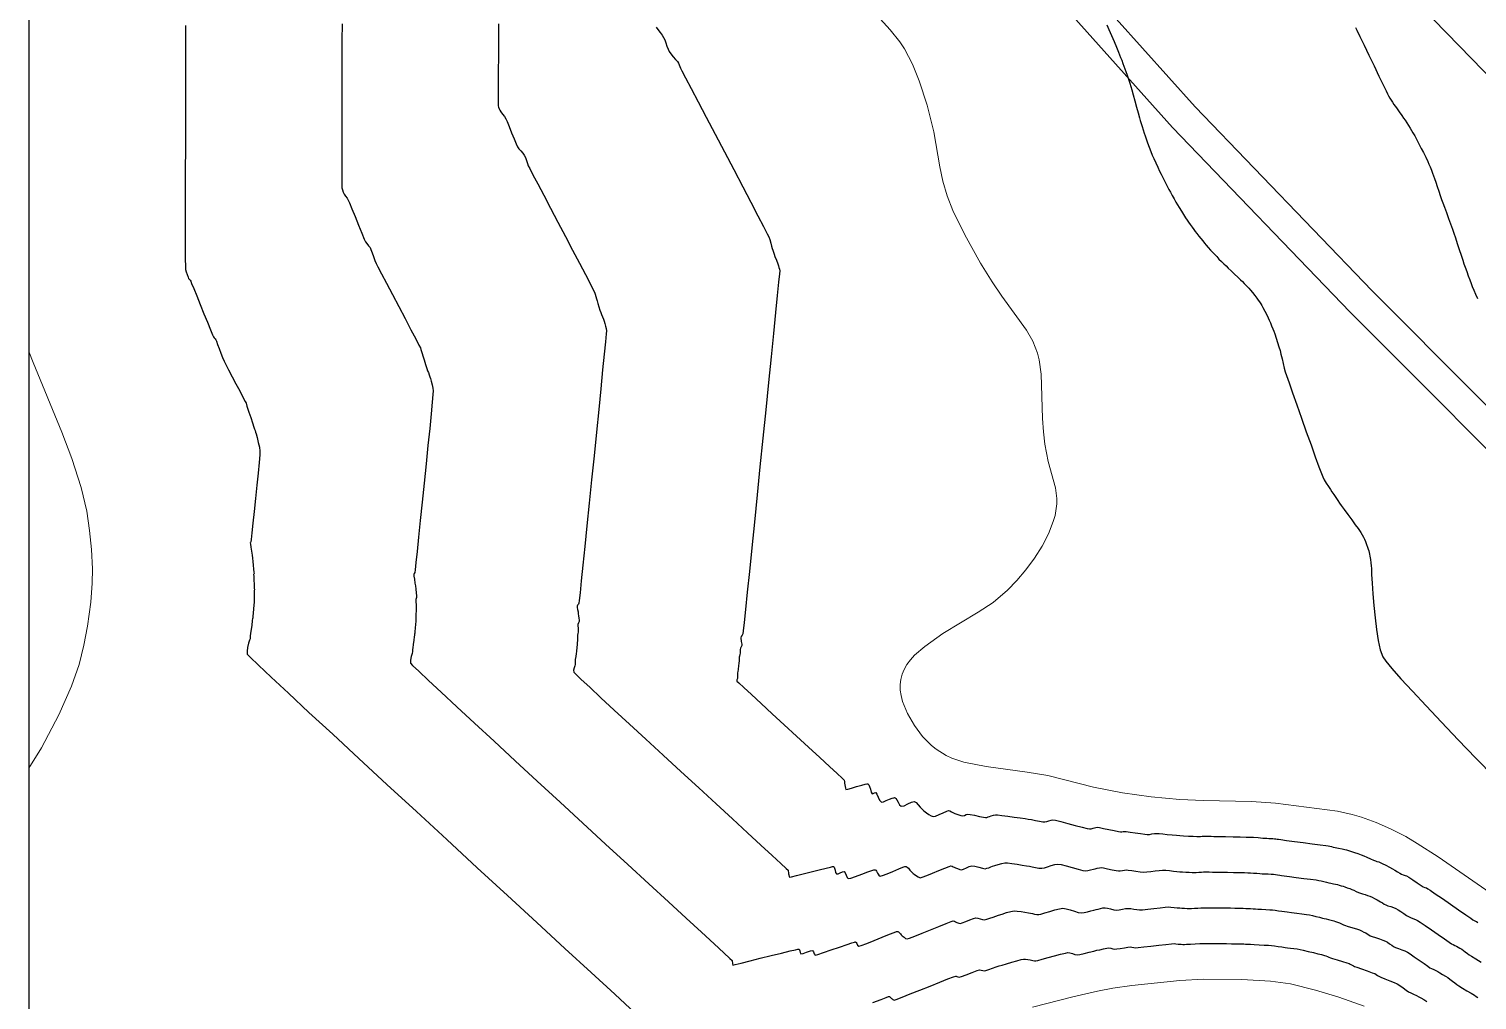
# Model space of a CAD drawing. Extents: x 27 to 849, y 0 to 853.
# Drawn here: x 26.5 to 215.6, y 181.8 to 308.7 of the extents above; entities that cross this region are included whole.
import ezdxf

# ---------------------------------------------------------------- set-up
doc = ezdxf.new("R2010")
doc.units = 0
doc.header["$LTSCALE"] = 2
for name, color, linetype in [('ARQ - PORTAS E ESQUADRIAS 1-50', 2, 'Continuous'), ('Curva 1 m', 5, 'Continuous'), ('Curva Mestra', 1, 'Continuous'), ('TRA_Trecho_Rodoviario_L', 7, 'Continuous')]:
    doc.layers.add(name, color=color, linetype=linetype)

msp = doc.modelspace()

# ---------------------------------------------------------------- linework, layer by layer
at = {"layer": 'ARQ - PORTAS E ESQUADRIAS 1-50', "elevation": 45}
msp.add_lwpolyline([(848.94, 852.52), (26.51, 852.52), (26.51, 7.38), (848.94, 7.38)], close=True, dxfattribs=at)
at = {"layer": 'Curva 1 m', "linetype": 'Continuous', "lineweight": -3}
for points, elevation in [([(46.95, 309.15), (46.95, 307.16), (46.94, 304.78), (46.94, 302.12), (46.94, 299.25), (46.93, 296.24), (46.93, 293.2), (46.92, 290.19), (46.92, 287.31), (46.92, 284.64), (46.92, 282.25), (46.92, 280.24), (46.92, 278.68), (46.93, 277.66), (46.94, 277.27), (47.02, 276.97), (47.15, 276.62), (47.28, 276.3), (47.36, 276.12), (47.45, 276), (47.55, 275.87), (47.63, 275.74), (47.74, 275.47), (48.02, 274.8), (48.42, 273.84), (48.88, 272.7), (49.36, 271.51), (49.83, 270.38), (50.22, 269.42), (50.5, 268.75), (50.62, 268.47), (50.71, 268.35), (50.82, 268.22), (50.92, 268.1), (50.99, 267.9), (51.15, 267.49), (51.35, 266.94), (51.58, 266.33), (51.8, 265.77), (51.99, 265.32), (52.21, 264.88), (52.57, 264.17), (53.04, 263.28), (53.54, 262.33), (54.03, 261.41), (54.45, 260.61), (54.75, 260.05), (54.87, 259.81), (54.93, 259.63), (54.98, 259.43), (55.06, 259.18), (55.24, 258.63), (55.47, 257.93), (55.69, 257.23), (55.87, 256.68), (55.95, 256.43), (56.03, 256.24), (56.1, 256.05), (56.17, 255.81), (56.31, 255.32), (56.46, 254.69), (56.6, 254.06), (56.68, 253.55), (56.65, 253.05), (56.57, 252.06), (56.44, 250.69), (56.27, 249.09), (56.09, 247.37), (55.91, 245.67), (55.75, 244.13), (55.61, 242.86), (55.51, 242), (55.48, 241.68), (55.44, 241.62), (55.4, 241.56), (55.43, 241.39), (55.49, 241), (55.57, 240.49), (55.64, 239.97), (55.7, 239.56), (55.75, 239.15), (55.8, 238.63), (55.85, 238.12), (55.89, 237.72), (55.9, 237.56), (55.87, 237.49), (55.85, 237.43), (55.86, 237.22), (55.88, 236.72), (55.91, 236.14), (55.94, 235.64), (55.95, 235.43), (55.93, 235.36), (55.91, 235.3), (55.91, 235.11), (55.91, 234.69), (55.91, 234.2), (55.9, 233.8), (55.87, 233.44), (55.83, 232.93), (55.79, 232.39), (55.75, 231.97), (55.74, 231.8), (55.73, 231.73), (55.72, 231.66), (55.68, 231.4), (55.6, 230.78), (55.5, 230.04), (55.41, 229.43), (55.38, 229.16), (55.38, 229.09), (55.38, 229.02), (55.33, 228.85), (55.2, 228.44), (55.07, 227.91), (54.99, 227.4), (55.01, 227.02), (55.4, 226.62), (56.47, 225.59), (58.16, 224.01), (60.39, 221.93), (63.08, 219.42), (66.18, 216.56), (69.59, 213.4), (73.26, 210), (77.11, 206.45), (81.07, 202.8), (85.06, 199.12), (89.02, 195.48), (92.86, 191.94), (96.52, 188.56), (99.93, 185.42), (103.02, 182.59), (105.7, 180.12)], 29), ([(67.4, 309.39), (67.39, 307.21), (67.39, 304.81), (67.39, 302.28), (67.38, 299.7), (67.37, 297.17), (67.37, 294.77), (67.36, 292.6), (67.36, 290.74), (67.36, 289.29), (67.36, 288.34), (67.37, 287.97), (67.44, 287.69), (67.56, 287.37), (67.69, 287.11), (67.85, 286.86), (68.05, 286.6), (68.22, 286.36), (68.37, 286), (68.69, 285.22), (69.11, 284.19), (69.56, 283.07), (69.98, 282.04), (70.3, 281.26), (70.46, 280.9), (70.64, 280.66), (70.87, 280.39), (71.06, 280.15), (71.16, 279.9), (71.32, 279.48), (71.51, 278.97), (71.7, 278.47), (71.86, 278.07), (72.08, 277.63), (72.55, 276.73), (73.2, 275.49), (73.98, 274.01), (74.81, 272.43), (75.64, 270.86), (76.4, 269.42), (77.02, 268.23), (77.45, 267.4), (77.63, 267.06), (77.71, 266.82), (77.78, 266.55), (77.85, 266.3), (77.94, 266.01), (78.11, 265.48), (78.31, 264.88), (78.48, 264.35), (78.58, 264.05), (78.67, 263.81), (78.78, 263.53), (78.87, 263.28), (78.94, 263.06), (79.04, 262.68), (79.16, 262.23), (79.25, 261.78), (79.3, 261.41), (79.27, 260.97), (79.18, 259.94), (79.03, 258.41), (78.85, 256.49), (78.62, 254.28), (78.38, 251.87), (78.12, 249.38), (77.87, 246.88), (77.62, 244.5), (77.39, 242.32), (77.2, 240.45), (77.05, 238.98), (76.94, 238.03), (76.9, 237.68), (76.83, 237.55), (76.76, 237.43), (76.78, 237.22), (76.85, 236.8), (76.92, 236.32), (76.98, 235.93), (77.03, 235.53), (77.08, 235.05), (77.12, 234.63), (77.13, 234.43), (77.08, 234.3), (77.02, 234.17), (77.03, 233.92), (77.06, 233.42), (77.09, 232.92), (77.1, 232.67), (77.07, 232.54), (77.03, 232.4), (77.03, 232.25), (77.03, 231.93), (77.02, 231.57), (77.02, 231.28), (76.99, 230.93), (76.95, 230.44), (76.92, 230), (76.9, 229.78), (76.88, 229.64), (76.86, 229.51), (76.83, 229.29), (76.77, 228.84), (76.7, 228.3), (76.63, 227.85), (76.61, 227.63), (76.61, 227.49), (76.61, 227.35), (76.55, 227.13), (76.43, 226.7), (76.33, 226.22), (76.33, 225.85), (76.62, 225.55), (77.43, 224.78), (78.69, 223.59), (80.36, 222.04), (82.38, 220.16), (84.7, 218.01), (87.26, 215.64), (90.02, 213.1), (92.9, 210.44), (95.87, 207.7), (98.86, 204.94), (101.83, 202.21), (104.71, 199.56), (107.46, 197.03), (110.02, 194.67), (112.33, 192.54), (114.34, 190.69), (116.01, 189.16), (117.26, 188), (118.06, 187.27), (118.34, 187.01), (118.36, 186.86), (118.38, 186.71), (118.41, 186.54), (118.46, 186.4), (118.76, 186.47), (119.55, 186.66), (120.69, 186.94), (122.03, 187.28), (123.45, 187.63), (124.8, 187.97), (125.95, 188.24), (126.63, 188.4), (126.95, 188.47), (127.06, 188.49), (127.08, 188.49), (127.11, 188.47), (127.15, 188.4), (127.19, 188.25), (127.25, 188.03), (127.34, 187.85), (127.61, 187.91), (128.08, 188.08), (128.57, 188.25), (128.84, 188.31), (128.97, 188.14), (129.08, 187.86), (129.2, 187.69), (129.53, 187.77), (130.28, 188.02), (131.28, 188.37), (132.37, 188.75), (133.37, 189.09), (134, 189.31), (134.32, 189.4), (134.43, 189.43), (134.45, 189.43), (134.48, 189.41), (134.54, 189.36), (134.63, 189.22), (134.74, 189.02), (134.88, 188.86), (135.2, 188.96), (135.93, 189.23), (136.9, 189.62), (137.95, 190.04), (138.92, 190.42), (139.53, 190.66), (139.84, 190.77), (139.95, 190.8), (139.97, 190.8), (140, 190.79), (140.07, 190.75), (140.18, 190.64), (140.32, 190.47), (140.43, 190.33), (140.55, 190.23), (140.68, 190.13), (140.81, 190.03), (141.01, 189.89), (141.2, 189.81), (141.5, 189.9), (142.2, 190.17), (143.16, 190.55), (144.25, 190.99), (145.34, 191.42), (146.29, 191.81), (146.97, 192.08), (147.24, 192.18), (147.38, 192.12), (147.53, 192.05), (147.69, 191.98), (147.94, 191.88), (148.17, 191.83), (148.41, 191.9), (148.86, 192.08), (149.38, 192.29), (149.86, 192.48), (150.17, 192.56), (150.43, 192.53), (150.75, 192.45), (151.06, 192.36), (151.33, 192.33), (151.63, 192.39), (152.03, 192.52), (152.44, 192.67), (152.79, 192.79), (153.13, 192.9), (153.63, 193.07), (154.2, 193.25), (154.75, 193.39), (155.17, 193.47), (155.58, 193.46), (156.09, 193.4), (156.6, 193.31), (157.04, 193.23), (157.32, 193.18), (157.57, 193.14), (157.86, 193.07), (158.15, 193.02), (158.4, 193), (158.69, 193.07), (159.2, 193.22), (159.84, 193.41), (160.52, 193.61), (161.12, 193.76), (161.55, 193.82), (162, 193.75), (162.52, 193.61), (163.06, 193.43), (163.56, 193.28), (163.94, 193.22), (164.31, 193.25), (164.76, 193.35), (165.21, 193.47), (165.61, 193.59), (165.88, 193.66), (166.15, 193.72), (166.47, 193.8), (166.79, 193.86), (167.07, 193.89), (167.38, 193.84), (167.79, 193.74), (168.21, 193.63), (168.57, 193.58), (168.91, 193.61), (169.32, 193.69), (169.72, 193.77), (170.07, 193.81), (170.41, 193.78), (170.82, 193.71), (171.22, 193.64), (171.57, 193.6), (171.96, 193.63), (172.63, 193.7), (173.44, 193.8), (174.26, 193.89), (174.93, 193.97), (175.32, 194), (175.67, 193.98), (176.09, 193.94), (176.5, 193.89), (176.82, 193.86), (177.11, 193.84), (177.44, 193.82), (177.78, 193.8), (178.07, 193.8), (178.34, 193.81), (178.73, 193.83), (179.16, 193.85), (179.59, 193.88), (179.94, 193.89), (180.29, 193.89), (180.79, 193.89), (181.38, 193.88), (181.98, 193.88), (182.52, 193.87), (182.94, 193.86), (183.43, 193.86), (184.01, 193.85), (184.61, 193.84), (185.12, 193.82), (185.44, 193.81), (185.73, 193.8), (186.07, 193.77), (186.4, 193.75), (186.69, 193.73), (187.01, 193.71), (187.51, 193.69), (188.07, 193.66), (188.58, 193.63), (188.94, 193.61), (189.3, 193.56), (189.72, 193.5), (190.14, 193.43), (190.51, 193.38), (190.85, 193.34), (191.42, 193.27), (192.09, 193.18), (192.77, 193.09), (193.36, 193.01), (193.76, 192.95), (194.14, 192.87), (194.61, 192.76), (195.08, 192.64), (195.46, 192.54), (195.69, 192.48), (195.95, 192.42), (196.23, 192.37), (196.44, 192.32), (196.6, 192.28), (196.78, 192.22), (196.94, 192.17), (197.15, 192.1), (197.44, 192), (197.69, 191.9), (197.93, 191.8), (198.21, 191.67), (198.45, 191.57), (198.7, 191.49), (199.13, 191.36), (199.61, 191.22), (200.04, 191.09), (200.3, 191), (200.57, 190.87), (200.87, 190.71), (201.1, 190.59), (201.29, 190.47), (201.51, 190.34), (201.7, 190.23), (201.94, 190.15), (202.38, 190), (202.89, 189.82), (203.36, 189.66), (203.67, 189.53), (203.93, 189.38), (204.21, 189.18), (204.5, 188.98), (204.75, 188.83), (205.01, 188.71), (205.39, 188.57), (205.81, 188.41), (206.22, 188.24), (206.55, 188.08), (206.9, 187.86), (207.45, 187.48), (208.09, 187.03), (208.72, 186.59), (209.22, 186.24), (209.49, 186.05), (209.72, 185.93), (210, 185.8), (210.27, 185.67), (210.51, 185.55), (210.78, 185.4), (211.14, 185.18), (211.52, 184.95), (211.83, 184.76), (212.1, 184.55), (212.42, 184.3), (212.73, 184.06), (213.01, 183.85), (213.29, 183.67), (213.76, 183.39), (214.32, 183.05), (214.86, 182.72), (215.31, 182.45), (215.55, 182.3), (215.73, 182.14)], 28), ([(87.84, 309.38), (87.83, 307.26), (87.82, 305.14), (87.81, 303.15), (87.8, 301.39), (87.8, 299.98), (87.79, 299.03), (87.8, 298.67), (87.85, 298.48), (87.93, 298.27), (88.01, 298.09), (88.14, 297.9), (88.37, 297.6), (88.62, 297.26), (88.81, 296.97), (88.96, 296.61), (89.23, 295.96), (89.55, 295.15), (89.87, 294.35), (90.13, 293.69), (90.3, 293.33), (90.49, 293.06), (90.75, 292.77), (91, 292.47), (91.2, 292.21), (91.34, 291.9), (91.47, 291.52), (91.61, 291.14), (91.73, 290.82), (91.91, 290.47), (92.33, 289.66), (92.96, 288.47), (93.74, 286.99), (94.63, 285.29), (95.59, 283.47), (96.57, 281.61), (97.52, 279.79), (98.41, 278.1), (99.19, 276.62), (99.8, 275.44), (100.22, 274.64), (100.38, 274.31), (100.47, 274.05), (100.56, 273.74), (100.64, 273.44), (100.71, 273.17), (100.81, 272.85), (100.95, 272.42), (101.09, 271.99), (101.2, 271.67), (101.3, 271.4), (101.43, 271.09), (101.55, 270.79), (101.65, 270.52), (101.73, 270.24), (101.82, 269.9), (101.89, 269.56), (101.93, 269.27), (101.9, 268.86), (101.8, 267.82), (101.65, 266.22), (101.44, 264.16), (101.2, 261.71), (100.92, 258.97), (100.62, 256.02), (100.31, 252.94), (99.99, 249.82), (99.68, 246.75), (99.38, 243.81), (99.1, 241.08), (98.85, 238.65), (98.64, 236.62), (98.48, 235.05), (98.37, 234.04), (98.33, 233.67), (98.27, 233.55), (98.17, 233.41), (98.12, 233.29), (98.13, 233.13), (98.17, 232.85), (98.22, 232.55), (98.26, 232.29), (98.3, 232.04), (98.33, 231.73), (98.36, 231.46), (98.36, 231.29), (98.28, 231.1), (98.2, 230.91), (98.2, 230.72), (98.22, 230.41), (98.25, 230.1), (98.25, 229.91), (98.2, 229.71), (98.15, 229.51), (98.14, 229.31), (98.14, 229.02), (98.14, 228.76), (98.12, 228.54), (98.1, 228.23), (98.07, 227.94), (98.06, 227.76), (98.03, 227.56), (98.01, 227.35), (97.97, 227.13), (97.92, 226.73), (97.86, 226.33), (97.84, 226.1), (97.84, 225.89), (97.84, 225.68), (97.8, 225.5), (97.72, 225.22), (97.65, 224.91), (97.66, 224.68), (97.92, 224.41), (98.63, 223.73), (99.75, 222.69), (101.21, 221.33), (102.96, 219.71), (104.94, 217.89), (107.08, 215.9), (109.35, 213.82), (111.67, 211.68), (113.98, 209.55), (116.25, 207.47), (118.39, 205.49), (120.37, 203.67), (122.11, 202.06), (123.57, 200.72), (124.69, 199.69), (125.4, 199.03), (125.66, 198.78), (125.69, 198.65), (125.71, 198.48), (125.72, 198.34), (125.75, 198.18), (125.78, 197.99), (125.84, 197.88), (126.1, 197.93), (126.75, 198.09), (127.65, 198.32), (128.68, 198.59), (129.71, 198.86), (130.63, 199.08), (131.19, 199.21), (131.46, 199.26), (131.57, 199.27), (131.59, 199.27), (131.62, 199.25), (131.66, 199.18), (131.72, 199.04), (131.79, 198.79), (131.87, 198.49), (131.98, 198.32), (132.18, 198.34), (132.47, 198.47), (132.76, 198.6), (132.98, 198.62), (133.12, 198.46), (133.25, 198.16), (133.38, 197.86), (133.52, 197.69), (133.84, 197.76), (134.47, 197.97), (135.27, 198.27), (136.06, 198.56), (136.59, 198.75), (136.87, 198.83), (136.99, 198.85), (137.02, 198.85), (137.05, 198.84), (137.12, 198.78), (137.22, 198.65), (137.34, 198.42), (137.5, 198.15), (137.67, 198), (137.98, 198.08), (138.59, 198.32), (139.36, 198.64), (140.13, 198.97), (140.64, 199.17), (140.91, 199.27), (141.03, 199.29), (141.06, 199.29), (141.1, 199.28), (141.2, 199.21), (141.37, 199.05), (141.58, 198.79), (141.76, 198.58), (141.87, 198.48), (142, 198.38), (142.12, 198.29), (142.32, 198.13), (142.63, 197.92), (142.9, 197.8), (143.19, 197.88), (143.78, 198.1), (144.54, 198.41), (145.37, 198.75), (146.12, 199.06), (146.68, 199.29), (146.93, 199.38), (147.07, 199.34), (147.22, 199.25), (147.36, 199.18), (147.52, 199.11), (147.79, 199), (148.08, 198.9), (148.32, 198.86), (148.58, 198.93), (148.95, 199.09), (149.33, 199.26), (149.65, 199.35), (150.04, 199.3), (150.56, 199.17), (151.06, 199.05), (151.4, 198.99), (151.62, 199.04), (151.88, 199.12), (152.14, 199.22), (152.37, 199.3), (152.67, 199.4), (153.1, 199.55), (153.57, 199.68), (153.96, 199.76), (154.32, 199.74), (154.89, 199.67), (155.57, 199.58), (156.24, 199.47), (156.81, 199.38), (157.17, 199.33), (157.55, 199.25), (157.99, 199.16), (158.42, 199.08), (158.8, 199.05), (159.13, 199.12), (159.56, 199.25), (160.04, 199.41), (160.51, 199.54), (160.9, 199.6), (161.34, 199.53), (162, 199.37), (162.77, 199.15), (163.53, 198.93), (164.14, 198.77), (164.48, 198.7), (164.8, 198.74), (165.18, 198.83), (165.53, 198.93), (165.78, 198.99), (166.03, 199.05), (166.32, 199.12), (166.57, 199.14), (166.86, 199.1), (167.37, 198.99), (167.97, 198.85), (168.5, 198.74), (168.82, 198.69), (169.05, 198.71), (169.32, 198.76), (169.59, 198.81), (169.82, 198.84), (170.1, 198.81), (170.55, 198.74), (171.09, 198.65), (171.63, 198.57), (172.07, 198.53), (172.5, 198.56), (173.03, 198.62), (173.6, 198.7), (174.14, 198.77), (174.57, 198.8), (174.98, 198.78), (175.48, 198.74), (175.98, 198.68), (176.45, 198.63), (176.82, 198.59), (177.17, 198.57), (177.6, 198.54), (178.03, 198.52), (178.42, 198.5), (178.69, 198.5), (178.98, 198.51), (179.32, 198.53), (179.65, 198.55), (179.94, 198.56), (180.23, 198.56), (180.64, 198.56), (181.1, 198.55), (181.56, 198.55), (181.94, 198.54), (182.37, 198.54), (183.04, 198.52), (183.83, 198.51), (184.62, 198.49), (185.28, 198.48), (185.69, 198.47), (186.04, 198.45), (186.45, 198.42), (186.88, 198.39), (187.27, 198.36), (187.57, 198.34), (187.93, 198.32), (188.36, 198.3), (188.77, 198.28), (189.07, 198.26), (189.31, 198.23), (189.59, 198.19), (189.87, 198.14), (190.11, 198.11), (190.45, 198.06), (191.14, 197.97), (192.04, 197.86), (193.01, 197.73), (193.91, 197.61), (194.62, 197.52), (194.98, 197.46), (195.29, 197.4), (195.65, 197.31), (196, 197.22), (196.28, 197.15), (196.55, 197.09), (196.88, 197.02), (197.18, 196.96), (197.4, 196.91), (197.64, 196.84), (197.91, 196.76), (198.15, 196.69), (198.37, 196.62), (198.68, 196.51), (199.01, 196.39), (199.28, 196.28), (199.54, 196.17), (199.84, 196.03), (200.15, 195.9), (200.41, 195.79), (200.69, 195.7), (201.03, 195.6), (201.36, 195.5), (201.64, 195.41), (201.93, 195.27), (202.27, 195.1), (202.6, 194.92), (202.84, 194.79), (203.05, 194.66), (203.29, 194.52), (203.53, 194.37), (203.75, 194.26), (204.01, 194.16), (204.37, 194.04), (204.75, 193.92), (205.06, 193.79), (205.33, 193.63), (205.69, 193.39), (206.08, 193.13), (206.43, 192.89), (206.68, 192.73), (206.96, 192.61), (207.28, 192.48), (207.61, 192.36), (207.88, 192.23), (208.21, 192.02), (208.86, 191.58), (209.69, 191), (210.58, 190.38), (211.4, 189.81), (212.02, 189.38), (212.3, 189.19), (212.51, 189.08), (212.76, 188.96), (212.98, 188.85), (213.16, 188.75), (213.4, 188.61), (213.65, 188.46), (213.86, 188.32), (214.11, 188.13), (214.39, 187.91), (214.64, 187.72), (214.91, 187.55), (215.47, 187.21), (216.19, 186.77)], 27), ([(108.44, 308.94), (108.66, 308.64), (108.93, 308.27), (109.2, 307.89), (109.39, 307.58), (109.54, 307.27), (109.68, 306.88), (109.83, 306.47), (109.99, 306.08), (110.14, 305.76), (110.35, 305.45), (110.64, 305.09), (110.95, 304.74), (111.2, 304.44), (111.34, 304.26), (111.43, 304.04), (111.52, 303.79), (111.6, 303.57), (111.79, 303.22), (112.26, 302.31), (112.98, 300.94), (113.9, 299.19), (114.96, 297.17), (116.13, 294.95), (117.34, 292.64), (118.56, 290.33), (119.73, 288.1), (120.8, 286.06), (121.72, 284.29), (122.45, 282.89), (122.94, 281.95), (123.14, 281.56), (123.26, 281.19), (123.39, 280.73), (123.5, 280.31), (123.58, 280.04), (123.65, 279.8), (123.74, 279.53), (123.82, 279.29), (123.94, 278.99), (124.13, 278.51), (124.31, 278.03), (124.42, 277.75), (124.47, 277.55), (124.53, 277.33), (124.56, 277.13), (124.52, 276.72), (124.42, 275.62), (124.25, 273.9), (124.02, 271.65), (123.75, 268.94), (123.44, 265.87), (123.1, 262.51), (122.74, 258.94), (122.37, 255.25), (121.99, 251.52), (121.62, 247.83), (121.26, 244.26), (120.92, 240.9), (120.6, 237.83), (120.33, 235.12), (120.1, 232.87), (119.92, 231.16), (119.81, 230.06), (119.76, 229.66), (119.67, 229.5), (119.55, 229.31), (119.47, 229.16), (119.48, 229.01), (119.51, 228.82), (119.55, 228.66), (119.57, 228.5), (119.6, 228.32), (119.6, 228.16), (119.54, 228), (119.44, 227.81), (119.38, 227.65), (119.38, 227.49), (119.4, 227.31), (119.41, 227.15), (119.37, 226.97), (119.3, 226.77), (119.26, 226.62), (119.26, 226.43), (119.26, 226.24), (119.25, 226.1), (119.23, 225.91), (119.22, 225.74), (119.2, 225.58), (119.17, 225.38), (119.15, 225.2), (119.12, 225), (119.09, 224.77), (119.06, 224.57), (119.06, 224.39), (119.07, 224.18), (119.07, 224.01), (119.03, 223.84), (118.98, 223.66), (118.98, 223.51), (119.22, 223.27), (119.88, 222.65), (120.88, 221.73), (122.14, 220.56), (123.6, 219.22), (125.16, 217.78), (126.77, 216.3), (128.34, 214.86), (129.8, 213.52), (131.06, 212.35), (132.07, 211.42), (132.73, 210.8), (132.98, 210.56), (133.03, 210.38), (133.04, 210.16), (133.06, 209.97), (133.1, 209.75), (133.14, 209.51), (133.22, 209.35), (133.46, 209.39), (133.96, 209.53), (134.61, 209.73), (135.27, 209.91), (135.72, 210.02), (135.96, 210.06), (136.07, 210.06), (136.1, 210.05), (136.13, 210.02), (136.2, 209.93), (136.3, 209.73), (136.41, 209.39), (136.53, 208.98), (136.62, 208.78), (136.76, 208.81), (136.96, 208.91), (137.12, 208.94), (137.23, 208.74), (137.41, 208.34), (137.62, 207.93), (137.84, 207.7), (138.1, 207.72), (138.49, 207.88), (138.92, 208.08), (139.25, 208.22), (139.45, 208.27), (139.55, 208.28), (139.59, 208.27), (139.63, 208.25), (139.72, 208.18), (139.85, 208), (140.02, 207.7), (140.23, 207.34), (140.45, 207.14), (140.8, 207.21), (141.3, 207.45), (141.8, 207.7), (142.14, 207.79), (142.39, 207.63), (142.67, 207.33), (142.92, 207.02), (143.08, 206.84), (143.23, 206.71), (143.4, 206.56), (143.56, 206.44), (143.74, 206.3), (144.03, 206.09), (144.34, 205.89), (144.61, 205.79), (144.91, 205.86), (145.4, 206.06), (145.93, 206.3), (146.38, 206.5), (146.62, 206.58), (146.8, 206.53), (147.01, 206.41), (147.19, 206.32), (147.43, 206.22), (147.82, 206.08), (148.22, 205.94), (148.47, 205.89), (148.68, 205.95), (148.93, 206.06), (149.14, 206.13), (149.44, 206.09), (150, 205.97), (150.64, 205.83), (151.19, 205.71), (151.46, 205.66), (151.62, 205.7), (151.8, 205.76), (151.95, 205.82), (152.17, 205.89), (152.47, 205.99), (152.75, 206.04), (153.02, 206.02), (153.59, 205.95), (154.34, 205.85), (155.17, 205.74), (155.97, 205.62), (156.62, 205.53), (157.03, 205.47), (157.45, 205.4), (157.96, 205.3), (158.48, 205.2), (158.92, 205.13), (159.19, 205.11), (159.44, 205.15), (159.72, 205.25), (160, 205.34), (160.24, 205.38), (160.59, 205.31), (161.29, 205.14), (162.19, 204.91), (163.16, 204.65), (164.05, 204.42), (164.72, 204.25), (165.03, 204.18), (165.25, 204.21), (165.5, 204.28), (165.67, 204.33), (165.87, 204.37), (166.07, 204.4), (166.32, 204.36), (166.86, 204.25), (167.56, 204.1), (168.25, 203.96), (168.81, 203.84), (169.07, 203.8), (169.23, 203.82), (169.41, 203.85), (169.57, 203.87), (169.81, 203.84), (170.33, 203.77), (170.99, 203.67), (171.67, 203.57), (172.24, 203.5), (172.57, 203.47), (172.86, 203.48), (173.19, 203.53), (173.53, 203.58), (173.82, 203.6), (174.11, 203.58), (174.6, 203.54), (175.19, 203.48), (175.82, 203.42), (176.39, 203.36), (176.82, 203.32), (177.32, 203.29), (177.94, 203.26), (178.56, 203.23), (179.06, 203.21), (179.32, 203.2), (179.52, 203.2), (179.74, 203.22), (179.94, 203.23), (180.13, 203.23), (180.41, 203.23), (180.7, 203.22), (180.94, 203.22), (181.27, 203.21), (181.93, 203.2), (182.81, 203.19), (183.78, 203.17), (184.71, 203.15), (185.47, 203.13), (185.94, 203.12), (186.44, 203.09), (187.05, 203.05), (187.67, 203), (188.17, 202.97), (188.44, 202.95), (188.7, 202.93), (188.98, 202.92), (189.19, 202.91), (189.36, 202.89), (189.55, 202.86), (189.71, 202.83), (190.03, 202.79), (190.76, 202.69), (191.79, 202.56), (192.95, 202.41), (194.12, 202.25), (195.14, 202.12), (195.89, 202.02), (196.21, 201.97), (196.42, 201.93), (196.65, 201.87), (196.86, 201.82), (197.13, 201.76), (197.57, 201.67), (198.04, 201.57), (198.36, 201.5), (198.59, 201.44), (198.86, 201.36), (199.13, 201.28), (199.36, 201.21), (199.65, 201.11), (200.06, 200.96), (200.5, 200.8), (200.86, 200.66), (201.24, 200.5), (201.71, 200.29), (202.13, 200.11), (202.37, 200), (202.57, 199.94), (202.8, 199.88), (202.99, 199.81), (203.26, 199.68), (203.73, 199.44), (204.22, 199.18), (204.59, 198.99), (204.89, 198.81), (205.25, 198.59), (205.58, 198.4), (205.79, 198.28), (206, 198.2), (206.24, 198.12), (206.45, 198.05), (206.72, 197.87), (207.24, 197.54), (207.84, 197.14), (208.35, 196.8), (208.62, 196.63), (208.81, 196.55), (209.03, 196.47), (209.21, 196.38), (209.51, 196.19), (210.19, 195.72), (211.12, 195.08), (212.19, 194.34), (213.24, 193.61), (214.17, 192.97), (214.84, 192.51), (215.11, 192.32), (215.28, 192.24), (215.45, 192.15), (215.57, 192.08), (215.74, 191.98)], 26), ([(167.28, 309.24), (167.56, 308.62), (167.89, 307.87), (168.23, 307.07), (168.55, 306.32), (168.81, 305.7), (168.96, 305.32), (169.09, 305), (169.24, 304.62), (169.39, 304.22), (169.53, 303.85), (169.65, 303.52), (169.78, 303.15), (169.95, 302.67), (170.13, 302.14), (170.3, 301.62), (170.44, 301.18), (170.56, 300.77), (170.74, 300.12), (170.95, 299.34), (171.17, 298.51), (171.38, 297.74), (171.55, 297.12), (171.65, 296.74), (171.76, 296.37), (171.89, 295.95), (172.02, 295.51), (172.16, 295.1), (172.28, 294.74), (172.42, 294.34), (172.61, 293.82), (172.83, 293.25), (173.04, 292.7), (173.23, 292.24), (173.43, 291.78), (173.68, 291.23), (173.95, 290.66), (174.19, 290.14), (174.39, 289.74), (174.57, 289.37), (174.78, 288.95), (175, 288.51), (175.22, 288.1), (175.41, 287.74), (175.6, 287.38), (175.84, 286.96), (176.08, 286.52), (176.32, 286.1), (176.53, 285.74), (176.75, 285.37), (177.03, 284.92), (177.31, 284.47), (177.58, 284.05), (177.78, 283.74), (177.97, 283.46), (178.18, 283.15), (178.42, 282.82), (178.64, 282.5), (178.84, 282.24), (179.04, 281.97), (179.29, 281.65), (179.55, 281.32), (179.81, 281.01), (180.03, 280.74), (180.26, 280.47), (180.54, 280.15), (180.84, 279.82), (181.13, 279.51), (181.38, 279.24), (181.64, 278.97), (181.94, 278.65), (182.27, 278.32), (182.59, 278.01), (182.86, 277.74), (183.14, 277.47), (183.53, 277.1), (183.97, 276.68), (184.4, 276.27), (184.76, 275.93), (185, 275.7), (185.25, 275.45), (185.54, 275.15), (185.82, 274.84), (186.06, 274.57), (186.31, 274.27), (186.61, 273.88), (186.89, 273.53), (187.07, 273.29), (187.22, 273.07), (187.39, 272.8), (187.53, 272.57), (187.68, 272.3), (187.92, 271.86), (188.17, 271.37), (188.37, 270.97), (188.51, 270.66), (188.66, 270.3), (188.82, 269.92), (188.96, 269.55), (189.09, 269.24), (189.22, 268.86), (189.4, 268.33), (189.59, 267.74), (189.77, 267.17), (189.92, 266.68), (190.04, 266.2), (190.18, 265.62), (190.32, 265), (190.47, 264.4), (190.6, 263.9), (190.76, 263.43), (191.09, 262.48), (191.55, 261.17), (192.1, 259.6), (192.71, 257.87), (193.34, 256.09), (193.96, 254.37), (194.52, 252.81), (194.98, 251.52), (195.32, 250.61), (195.49, 250.19), (195.69, 249.81), (195.95, 249.37), (196.24, 248.93), (196.5, 248.53), (196.7, 248.23), (196.93, 247.88), (197.19, 247.48), (197.46, 247.08), (197.7, 246.74), (197.92, 246.43), (198.3, 245.91), (198.77, 245.26), (199.28, 244.58), (199.74, 243.94), (200.1, 243.45), (200.29, 243.18), (200.45, 242.92), (200.63, 242.62), (200.81, 242.31), (200.94, 242.04), (201.08, 241.73), (201.23, 241.35), (201.36, 241), (201.44, 240.76), (201.5, 240.54), (201.56, 240.29), (201.61, 240.07), (201.65, 239.81), (201.71, 239.4), (201.76, 238.95), (201.81, 238.57), (201.84, 238.21), (201.88, 237.41), (201.95, 236.28), (202.04, 234.9), (202.17, 233.37), (202.32, 231.78), (202.51, 230.23), (202.74, 228.8), (203.01, 227.59), (203.33, 226.69), (203.72, 226.12), (204.53, 225.14), (205.71, 223.81), (207.21, 222.17), (208.99, 220.26), (210.99, 218.14), (213.18, 215.84), (215.5, 213.43), (217.91, 210.93)], 24), ([(199.79, 308.91), (199.96, 308.54), (200.35, 307.73), (200.89, 306.6), (201.53, 305.27), (202.19, 303.88), (202.82, 302.56), (203.37, 301.43), (203.76, 300.62), (203.94, 300.25), (204.09, 299.99), (204.27, 299.69), (204.45, 299.4), (204.61, 299.15), (204.8, 298.86), (205.12, 298.41), (205.48, 297.9), (205.82, 297.42), (206.06, 297.07), (206.25, 296.78), (206.47, 296.44), (206.7, 296.09), (206.91, 295.75), (207.09, 295.45), (207.27, 295.13), (207.5, 294.74), (207.74, 294.31), (207.96, 293.89), (208.15, 293.53), (208.37, 293.11), (208.65, 292.55), (208.94, 291.94), (209.2, 291.4), (209.37, 291.03), (209.51, 290.68), (209.68, 290.27), (209.84, 289.86), (209.98, 289.51), (210.09, 289.19), (210.25, 288.71), (210.45, 288.13), (210.65, 287.51), (210.85, 286.93), (211.02, 286.45), (211.18, 286.01), (211.4, 285.41), (211.65, 284.71), (211.93, 283.96), (212.19, 283.23), (212.43, 282.57), (212.62, 282.03), (212.83, 281.42), (213.07, 280.68), (213.33, 279.89), (213.58, 279.14), (213.79, 278.5), (213.94, 278.03), (214.11, 277.57), (214.3, 277.03), (214.5, 276.47), (214.7, 275.93), (214.87, 275.47), (215.03, 275.07), (215.23, 274.58), (215.45, 274.04), (215.69, 273.49)], 23), ([(136.72, 181.49), (137.8, 181.91), (138.45, 182.16), (138.76, 182.27), (138.86, 182.31), (138.88, 182.31), (138.91, 182.3), (138.96, 182.26), (139.05, 182.16), (139.11, 182.07), (139.17, 182.02), (139.24, 181.98), (139.35, 181.89), (139.5, 181.81), (139.79, 181.92), (140.54, 182.21), (141.61, 182.63), (142.88, 183.13), (144.21, 183.65), (145.47, 184.15), (146.53, 184.58), (147.27, 184.87), (147.55, 184.97), (147.62, 184.94), (147.69, 184.91), (147.83, 184.85), (148.01, 184.8), (148.31, 184.9), (148.94, 185.14), (149.7, 185.43), (150.35, 185.67), (150.68, 185.78), (150.86, 185.75), (151.08, 185.69), (151.26, 185.66), (151.47, 185.71), (151.86, 185.84), (152.34, 186), (152.82, 186.16), (153.21, 186.28), (153.6, 186.4), (154.2, 186.58), (154.89, 186.78), (155.55, 186.97), (156.09, 187.12), (156.39, 187.18), (156.65, 187.17), (156.97, 187.13), (157.27, 187.07), (157.46, 187.04), (157.63, 187.01), (157.83, 186.96), (158, 186.95), (158.26, 187.01), (158.84, 187.17), (159.62, 187.38), (160.46, 187.61), (161.26, 187.82), (161.88, 187.97), (162.21, 188.03), (162.48, 187.99), (162.8, 187.89), (163.12, 187.78), (163.4, 187.74), (163.75, 187.79), (164.33, 187.92), (164.99, 188.08), (165.59, 188.23), (165.98, 188.33), (166.38, 188.41), (166.86, 188.51), (167.29, 188.59), (167.57, 188.63), (167.81, 188.59), (168.08, 188.52), (168.32, 188.48), (168.58, 188.5), (169.05, 188.58), (169.59, 188.67), (170.05, 188.74), (170.32, 188.77), (170.56, 188.75), (170.83, 188.7), (171.07, 188.67), (171.4, 188.7), (172.11, 188.77), (173.06, 188.88), (174.08, 188.99), (175.02, 189.09), (175.74, 189.17), (176.07, 189.2), (176.31, 189.18), (176.59, 189.15), (176.82, 189.13), (177.02, 189.12), (177.24, 189.1), (177.44, 189.1), (177.7, 189.11), (178.2, 189.14), (178.82, 189.17), (179.44, 189.2), (179.94, 189.22), (180.45, 189.22), (181.2, 189.22), (182.07, 189.21), (182.91, 189.2), (183.58, 189.19), (183.94, 189.19), (184.26, 189.18), (184.63, 189.18), (184.97, 189.17), (185.19, 189.16), (185.39, 189.15), (185.62, 189.13), (185.82, 189.12), (186.06, 189.11), (186.55, 189.08), (187.17, 189.05), (187.83, 189.02), (188.41, 188.99), (188.82, 188.96), (189.21, 188.91), (189.67, 188.84), (190.14, 188.77), (190.57, 188.7), (190.9, 188.65), (191.28, 188.61), (191.72, 188.56), (192.15, 188.5), (192.53, 188.44), (192.95, 188.35), (193.59, 188.19), (194.28, 188.02), (194.84, 187.88), (195.11, 187.81), (195.31, 187.77), (195.48, 187.73), (195.61, 187.7), (195.73, 187.66), (195.9, 187.6), (196.11, 187.52), (196.3, 187.44), (196.49, 187.36), (196.77, 187.27), (197.37, 187.08), (198.07, 186.87), (198.66, 186.69), (198.95, 186.59), (199.09, 186.53), (199.24, 186.45), (199.35, 186.39), (199.5, 186.3), (199.65, 186.21), (199.94, 186.11), (200.57, 185.89), (201.31, 185.63), (201.96, 185.4), (202.28, 185.28), (202.45, 185.17), (202.65, 185.04), (202.82, 184.93), (203.09, 184.81), (203.61, 184.61), (204.24, 184.36), (204.82, 184.12), (205.21, 183.93), (205.57, 183.71), (205.98, 183.42), (206.37, 183.13), (206.69, 182.92), (206.99, 182.76), (207.36, 182.58), (207.73, 182.41), (208.04, 182.25), (208.32, 182.1), (208.68, 181.88), (209.09, 181.64)], 29)]:
    msp.add_lwpolyline(points, dxfattribs=dict(at, elevation=elevation))
at = {"layer": 'Curva Mestra', "lineweight": 0}
for points, elevation in [([(217.91, 195.46), (210.55, 200.53), (207.84, 202.3), (206.33, 203.19), (204.34, 204.22), (202.45, 205.04), (200.57, 205.72), (199.32, 206.09), (197.44, 206.49), (189.32, 207.56), (186.19, 207.77), (179.94, 207.9), (176.82, 208.05), (173.07, 208.4), (169.32, 208.91), (165.57, 209.66), (159.59, 211.16), (156.89, 211.61), (151.53, 212.33), (148.63, 212.92), (147.03, 213.45), (146.31, 213.78), (145, 214.6), (144.4, 215.09), (143.23, 216.28), (142.16, 217.7), (141.25, 219.25), (140.61, 220.83), (140.41, 221.6), (140.3, 222.33), (140.29, 223.04), (140.38, 223.73), (140.56, 224.39), (140.83, 225.03), (141.19, 225.65), (141.64, 226.26), (142.18, 226.87), (143.5, 228.04), (145.85, 229.71), (150.47, 232.49), (152.44, 233.79), (154.32, 235.37), (155.55, 236.64), (156.73, 238.05), (157.84, 239.56), (158.83, 241.14), (159.67, 242.76), (160.3, 244.36), (160.53, 245.14), (160.77, 246.65), (160.78, 247.37), (160.6, 248.76), (159.65, 252.18), (159.2, 254.44), (159.01, 256.07), (158.89, 257.82), (158.7, 263.61), (158.45, 265.48), (158.23, 266.35), (157.62, 267.94), (156.8, 269.37), (153.56, 273.81), (152.31, 275.68), (150.79, 278.13), (148.73, 281.81), (147.19, 284.99), (146.44, 286.91), (145.89, 288.81), (145.49, 290.69), (144.69, 295.27), (143.83, 298.75), (142.79, 301.94), (141.9, 304.1), (140.85, 306.11), (140.27, 307.01), (139.01, 308.61), (137.68, 310.02)], 25), ([(26.51, 212.11), (28.13, 214.78), (30.39, 219.1), (32.06, 222.84), (33.06, 225.68), (33.68, 228.19), (34.15, 230.69), (34.58, 233.81), (34.77, 236.31), (34.8, 238.19), (34.67, 240.69), (34.42, 243.19), (34.05, 245.69), (33.33, 248.81), (32.12, 252.57), (30.78, 256.04), (27.04, 265.13), (26.51, 266.57)], 30), ([(200.89, 181.02), (197.61, 182.19), (194.53, 183.14), (191.3, 183.93), (188.69, 184.31), (184.94, 184.51), (179.94, 184.55), (176.82, 184.4), (170.57, 183.74), (168.07, 183.37), (166.09, 182.99), (162.86, 182.25), (157.6, 180.9)], 30)]:
    msp.add_lwpolyline(points, dxfattribs=dict(at, elevation=elevation)).dxf.unprotected_set("ltscale", 0)
at = {"layer": 'TRA_Trecho_Rodoviario_L', "color": 1}
for points in [[(461.13, 60.76), (450.94, 66.48), (441.94, 72.87), (426.71, 85.87), (389.26, 124.74), (343.21, 171.83), (296.83, 220.68), (213.31, 306.52), (143.97, 377.7)], [(458.23, 29.23), (444.37, 34.16), (436.4, 37.81), (427.96, 43.17), (413.33, 56.8), (392.35, 76.88), (376.07, 94.84), (361.66, 110.81), (349.11, 124.13), (338.94, 134.3), (311.86, 162.5), (287.62, 187.24), (273.98, 201.57), (260.23, 215.16), (229.3, 247.05), (201.95, 274.51), (178.81, 298.54), (165.05, 313.91)], [(457.01, 25.42), (442.87, 30.45), (434.48, 34.29), (425.51, 39.99), (410.59, 53.89), (389.49, 74.09), (373.1, 92.16), (358.72, 108.09), (346.24, 121.35), (336.08, 131.5), (308.99, 159.71), (284.74, 184.47), (271.13, 198.77), (257.39, 212.34), (226.45, 244.25), (199.09, 271.71), (175.87, 295.82), (162.09, 311.22)]]:
    msp.add_lwpolyline(points, dxfattribs=at)

doc.saveas('drawing.dxf')
